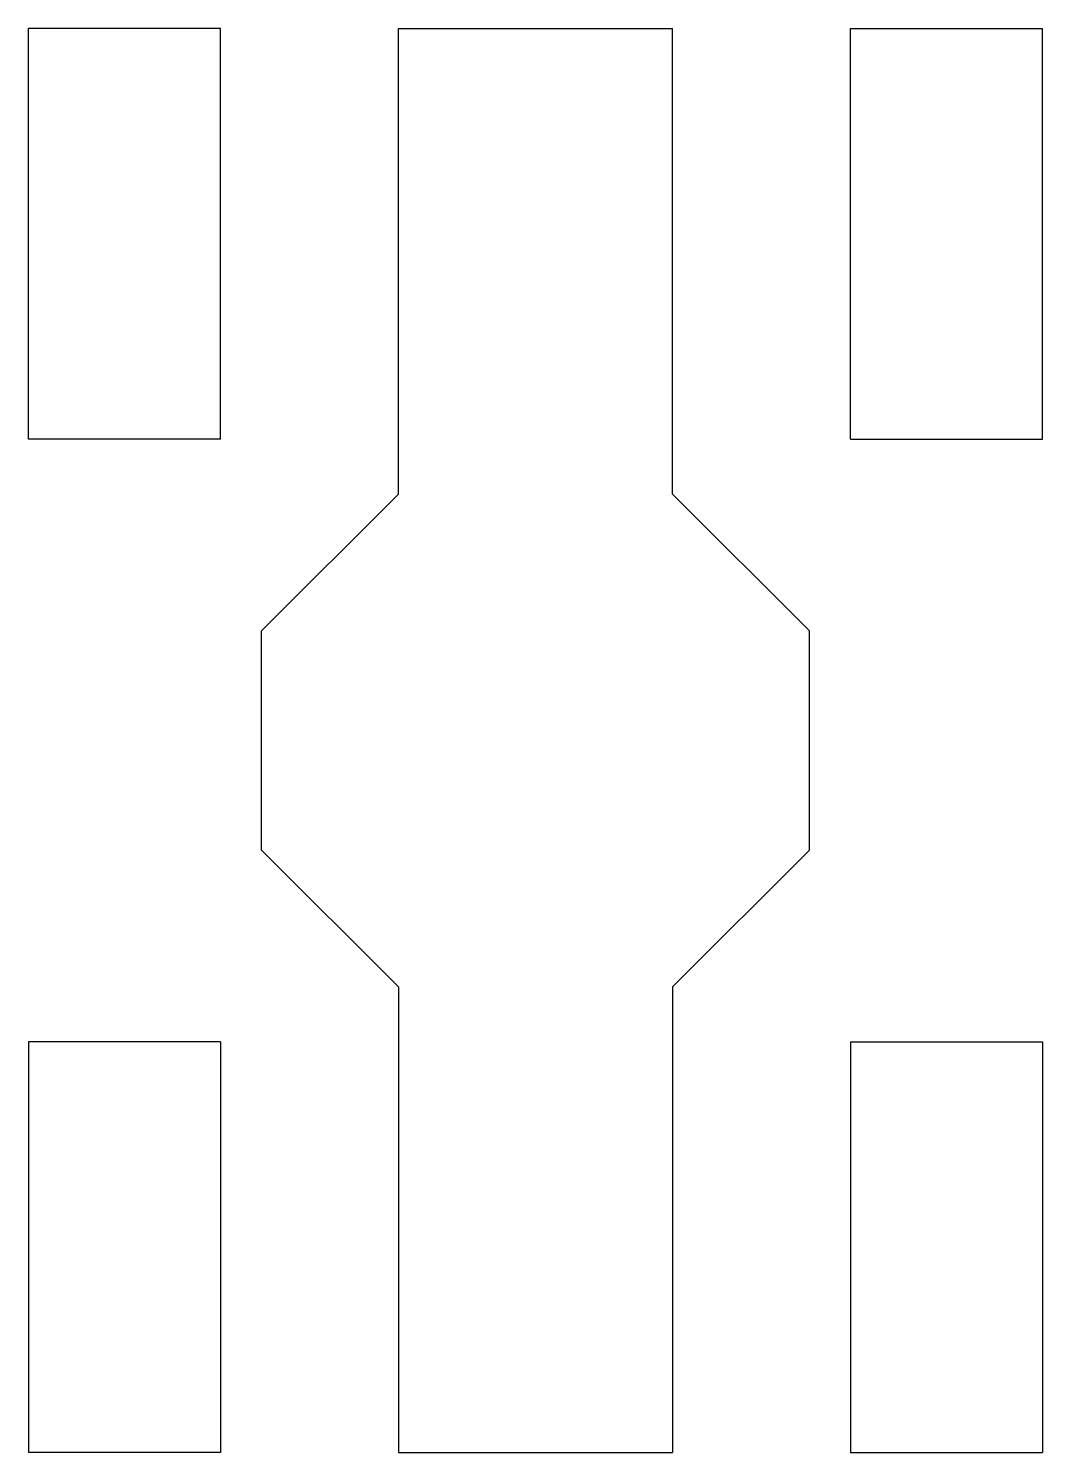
# Model space of a CAD drawing. Header units: millimetres. Extents: x -1.85 to 1.85, y -2.6 to 2.6.
import ezdxf

# ---------------------------------------------------------------- set-up
doc = ezdxf.new("R2010")
doc.units = ezdxf.units.MM

msp = doc.modelspace()

# ---------------------------------------------------------------- linework, layer by layer
for p, q in [((-1.85, 1.1), (-1.85, 2.6)), ((-1.15, 2.6), (-1.85, 2.6)), ((-1.15, 1.1), (-1.15, 2.6)), ((-0.5, 0.9), (-0.5, 2.6)), ((-0.5, 2.6), (0.5, 2.6)), ((0.5, 0.9), (0.5, 2.6)), ((1.15, 1.1), (1.15, 2.6)), ((1.15, 2.6), (1.85, 2.6)), ((1.85, 1.1), (1.85, 2.6)), ((-1.15, 1.1), (-1.85, 1.1)), ((1.15, 1.1), (1.85, 1.1)), ((-1, 0.4), (-0.5, 0.9)), ((1, 0.4), (0.5, 0.9)), ((-1, -0.4), (-1, 0.4)), ((1, -0.4), (1, 0.4)), ((-1, -0.4), (-0.5, -0.9)), ((1, -0.4), (0.5, -0.9)), ((-0.5, -0.9), (-0.5, -2.6)), ((0.5, -0.9), (0.5, -2.6)), ((-1.85, -1.1), (-1.85, -2.6)), ((-1.15, -1.1), (-1.85, -1.1)), ((-1.15, -1.1), (-1.15, -2.6)), ((1.15, -1.1), (1.15, -2.6)), ((1.15, -1.1), (1.85, -1.1)), ((1.85, -1.1), (1.85, -2.6)), ((-1.15, -2.6), (-1.85, -2.6)), ((-0.5, -2.6), (0.5, -2.6)), ((1.15, -2.6), (1.85, -2.6))]:
    msp.add_line(p, q)

doc.saveas('drawing.dxf')
